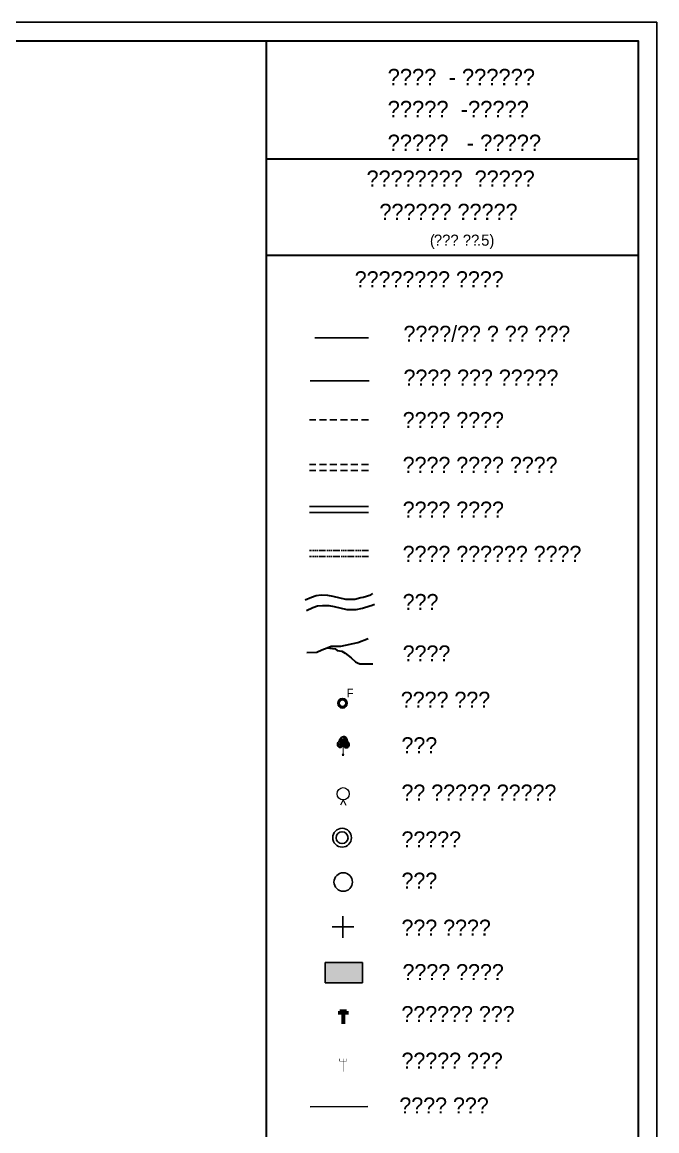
# Model space of a CAD drawing. Header units: millimetres. Extents: x -7 to 1289, y -927 to 689.
# Drawn here: x 824.1 to 1050.9, y 292.6 to 689.2 of the extents above; entities that cross this region are included whole.
import ezdxf

# ---------------------------------------------------------------- set-up
doc = ezdxf.new("R2010")
doc.units = ezdxf.units.MM
for name, pattern in [('ACAD_ISO02W100', [15, 12, -3]), ('ACAD_ISO14W100', [24, 12, -3, 0, -3, 0, -3, 0, -3]), ('DASHED', [0.75, 0.5, -0.25])]:
    doc.linetypes.add(name, pattern=pattern)
for name, color, linetype in [('Image', 7, 'Continuous'), ('Legend', 250, 'Continuous'), ('Sym_Electric_Pole', 250, 'Continuous'), ('Sym_F', 250, 'Continuous'), ('Sym_Seemachinh', 250, 'Continuous'), ('Sym_Shivchinh', 250, 'Continuous'), ('Sym_STONE', 250, 'Continuous'), ('Sym_Tree', 92, 'Continuous')]:
    doc.layers.add(name, color=color, linetype=linetype)
doc.layers.add('Sym_Title', color=1, linetype='ACAD_ISO02W100', lineweight=25)
doc.styles.add('Fence', font='txt.shx')
doc.styles.get("Standard").update_dxf_attribs({"font": 'Sakal Marathi_N_Ship.TTF'})
doc.linetypes.add('FENCE', pattern='A,2,-0.252673,["X",Fence,S=0.75,R=0,X=0,Y=-0.373672],-0.747327', length=3)
picture_1 = doc.add_image_def('image1.jpg', size_in_pixel=(14352, 10750))

# ---------------------------------------------------------------- blocks, each defined once
blk = doc.blocks.new('Electric_Pole')
at = {"layer": 'Sym_Electric_Pole'}
for points, const_width in [([(-0.72, 2.17), (-0.72, 2.68)], 0.1), ([(-0.74, 2.17), (-0.74, 2.68)], 0.064), ([(0, 2.17), (0, 2.68)], 0.1), ([(0, 2.17), (0, 2.68)], 0.064), ([(0.72, 2.19), (0.72, 2.71)], 0.1), ([(-0.77, 2.17), (0.77, 2.17)], 0.1), ([(0, 2.17), (0, 0)], 0.1)]:
    blk.add_lwpolyline(points, dxfattribs=dict(at, const_width=const_width))
blk = doc.blocks.new('F')
at = {"layer": 'Sym_F'}
h = blk.add_hatch(color=256, dxfattribs=at)
h.paths.add_polyline_path([(-1, 0, 1), (1, 0, 1)])
h.paths.add_polyline_path([(0.69, 0, -1), (-0.69, 0, -1)], flags=16)
for radius in [1, 0.688]:
    blk.add_circle((0, 0), radius, dxfattribs=at)
at = {"layer": 'Sym_F', "linetype": 'Continuous'}
blk.add_text('F', height=1.8, dxfattribs=at).set_placement((0.85, 1.21, 1058.35))
blk = doc.blocks.new('Tree')
at = {"layer": 'Sym_Tree'}
for p, q in [((0.1, 3), (0, 2.99)), ((-0.16, 0), (0.13, 0))]:
    blk.add_line(p, q, dxfattribs=at)
at = {"layer": 'Sym_Tree', "color": 82, "const_width": 0.8}
for points in [[(-0.43, 1.74), (-0.28, 1.52)], [(-0.2, 1.68), (-0.05, 1.47)], [(-0.14, 1.47), (-0.1, 2.62)], [(-0.1, 1.46), (-0.06, 2.62)], [(0.05, 1.63), (0.1, 2.79)], [(0.2, 1.44), (0.24, 2.6)], [(0.6, 1.63), (0.38, 1.49)], [(0.44, 1.73), (0.59, 1.51)]]:
    blk.add_lwpolyline(points, dxfattribs=at)
at = {"layer": 'Sym_Tree', "color": 34}
blk.add_lwpolyline([(0, 0, 0.48, 0.16, 0), (0, 0.29, 0.16, 0.16, 0), (0, 1.48, 0.16, 0.16, 0)], format="xyseb", dxfattribs=at)
at = {"layer": 'Sym_Tree', "color": 82}
blk.add_open_spline([(-0.1, 1.43), (-0.17, 1.36), (-0.27, 1.24), (-0.46, 1.2), (-0.64, 1.21), (-0.79, 1.36), (-0.99, 1.53), (-0.9, 1.8), (-0.9, 2.07), (-0.59, 2.22), (-0.58, 2.58), (-0.35, 2.82), (-0.17, 2.98), (-0.04, 2.99), (0, 2.99)], degree=3, knots=[0, 0, 0, 0, 0.357151, 0.545743, 0.741494, 0.970117, 1.319935, 1.641608, 1.935314, 2.250626, 2.755061, 3.137005, 3.457298, 3.618487, 3.618487, 3.618487, 3.618487], dxfattribs=at)
blk.add_spline([(0.1, 1.43), (0.3, 1.22), (0.44, 1.16), (0.59, 1.16), (0.75, 1.25), (0.95, 1.45), (0.96, 1.7), (0.93, 1.94), (0.77, 2.13), (0.68, 2.52), (0.52, 2.78), (0.33, 2.96), (0.1, 3)], degree=3, dxfattribs=at)
for points in [[(-0.83, 1.97), (-0.9, 1.88), (-0.95, 1.62), (-0.58, 1.59)], [(-0.92, 1.7), (-0.95, 1.62), (-0.9, 1.88), (-0.93, 1.7)], [(-0.93, 1.54), (-0.91, 1.51), (-0.9, 1.88), (-0.87, 1.85)], [(-0.9, 1.88), (-0.93, 1.7), (-0.87, 1.85), (-0.87, 1.86)], [(-0.9, 1.88), (-0.87, 1.85), (-0.92, 1.7)], [(-0.85, 2.05), (-0.88, 1.99), (-0.89, 1.93), (-0.9, 1.88)], [(-0.77, 2.05), (-0.76, 1.78), (-0.9, 1.89), (-0.76, 1.78)], [(-0.89, 1.93), (-0.9, 1.88), (-0.82, 1.85), (-0.74, 2.01)], [(-0.9, 1.89), (-0.76, 1.78), (-0.69, 1.97), (-0.74, 2.01)], [(-0.85, 1.96), (-0.85, 1.96), (-0.83, 1.97), (-0.9, 1.88)], [(-0.85, 1.96), (-0.89, 1.94), (-0.86, 1.95), (-0.87, 2)], [(-0.86, 1.95), (-0.87, 2), (-0.88, 1.94), (-0.89, 1.94)], [(-0.88, 1.94), (-0.89, 1.94), (-0.89, 1.93), (-0.85, 1.97)], [(-0.89, 1.93), (-0.85, 1.97), (-0.85, 1.97)], [(-0.88, 1.91), (-0.88, 1.91), (-0.85, 1.96), (-0.89, 1.94)], [(-0.74, 2.08), (-0.77, 2.08), (-0.85, 2.05), (-0.88, 1.99)], [(-0.78, 2.04), (-0.82, 2.04), (-0.87, 2), (-0.88, 1.91)], [(-0.87, 2), (-0.88, 1.91), (-0.84, 1.97), (-0.83, 2.02)], [(-0.84, 1.94), (-0.84, 1.97), (-0.88, 1.91)], [(-0.83, 2.02), (-0.82, 2.04), (-0.87, 2), (-0.85, 2.05)], [(-0.87, 2), (-0.85, 2.05), (-0.84, 1.94), (-0.84, 1.97)], [(-0.86, 1.89), (-0.69, 1.93), (-0.85, 1.91), (-0.87, 1.85)], [(-0.85, 1.91), (-0.87, 1.85), (-0.85, 1.77), (-0.82, 1.83)], [(-0.85, 1.84), (-0.84, 1.87), (-0.87, 1.44), (-0.81, 1.4)], [(-0.87, 1.85), (-0.87, 1.86), (-0.58, 1.59), (-0.65, 1.65)], [(-0.82, 1.83), (-0.81, 1.8), (-0.86, 1.89), (-0.69, 1.93)], [(-0.8, 2.04), (-0.55, 2.12), (-0.85, 2.05), (-0.82, 2.08)], [(-0.85, 2.05), (-0.82, 2.08), (-0.8, 2.1), (-0.77, 2.12)], [(-0.85, 1.97), (-0.85, 1.97), (-0.85, 1.96)], [(-0.85, 1.77), (-0.82, 1.83), (-0.85, 1.84), (-0.84, 1.87)], [(-0.78, 2.02), (-0.84, 1.97), (-0.75, 2.03), (-0.77, 2.05)], [(-0.84, 1.97), (-0.83, 2.02), (-0.78, 2.04)], [(-0.82, 1.85), (-0.74, 2.01), (-0.78, 2.02), (-0.84, 1.97)], [(-0.78, 2.04), (-0.78, 2.04), (-0.83, 2.02), (-0.82, 2.04)], [(-0.77, 2.12), (-0.8, 2.1), (-0.82, 2.08), (-0.78, 2.09)], [(-0.82, 2.08), (-0.78, 2.09), (-0.77, 2.08), (-0.74, 2.08)], [(-0.76, 2.04), (-0.73, 2.06), (-0.78, 2.04), (-0.82, 2.04)], [(-0.76, 1.78), (-0.76, 1.78), (-0.79, 1.69), (-0.82, 1.85)], [(-0.79, 1.69), (-0.82, 1.85), (-0.65, 1.65), (-0.77, 1.77)], [(-0.75, 1.77), (-0.81, 1.8), (-0.82, 1.83), (-0.81, 1.8)], [(-0.8, 2.1), (-0.77, 2.12), (-0.74, 2.14), (-0.73, 2.09)], [(-0.74, 2.14), (-0.73, 2.09), (-0.77, 2.08), (-0.8, 2.1)], [(-0.75, 2.03), (-0.77, 2.05), (-0.8, 2.04), (-0.55, 2.12)], [(-0.77, 2.08), (-0.8, 2.1), (-0.77, 2.12), (-0.77, 2.1)], [(-0.8, 2.1), (-0.77, 2.1), (-0.77, 2.12), (-0.8, 2.1)], [(-0.77, 2.1), (-0.77, 2.1), (-0.8, 2.1), (-0.77, 2.1)], [(-0.76, 2.11), (-0.78, 2.09), (-0.69, 2.19)], [(-0.73, 2.09), (-0.77, 2.1), (-0.76, 2.11), (-0.78, 2.09)], [(-0.77, 2.12), (-0.77, 2.1), (-0.77, 2.12), (-0.76, 2.11)], [(-0.77, 2.12), (-0.76, 2.11), (-0.77, 2.1)], [(-0.77, 2.08), (-0.74, 2.08), (-0.73, 2.09), (-0.77, 2.1)], [(-0.74, 2.08), (-0.74, 2.08), (-0.74, 2.08), (-0.77, 2.08)], [(-0.69, 1.97), (-0.73, 2.06), (-0.77, 2.05), (-0.76, 1.78)], [(-0.73, 2.06), (-0.73, 2.01), (-0.77, 2.05), (-0.73, 2.06)], [(-0.77, 2.05), (-0.73, 2.06), (-0.73, 2.02), (-0.77, 2.03)], [(-0.73, 2.02), (-0.77, 2.03), (-0.73, 2.02), (-0.73, 2.06)], [(-0.62, 1.85), (-0.72, 1.75), (-0.77, 1.77), (-0.73, 1.75)], [(-0.47, 2.16), (-0.52, 1.63), (-0.76, 1.78), (-0.63, 2.04)], [(-0.52, 1.63), (-0.76, 1.78), (-0.74, 2.08), (-0.63, 2.11)], [(-0.73, 2.02), (-0.73, 2.06), (-0.76, 2.04), (-0.73, 2.06)], [(-0.76, 1.78), (-0.63, 2.04), (-0.65, 1.68), (-0.65, 1.53)], [(-0.7, 1.93), (-0.76, 1.78), (-0.74, 2.01), (-0.69, 1.97)], [(-0.69, 1.97), (-0.66, 1.92), (-0.76, 1.78), (-0.69, 1.93)], [(-0.7, 1.93), (-0.74, 1.95), (-0.7, 1.93), (-0.76, 1.96)], [(-0.7, 1.93), (-0.76, 1.96), (-0.7, 1.93), (-0.76, 1.78)], [(-0.76, 1.78), (-0.69, 1.93), (-0.7, 1.93), (-0.74, 1.95)], [(-0.76, 1.78), (-0.76, 1.78), (-0.62, 1.85), (-0.72, 1.75)], [(-0.58, 1.59), (-0.65, 1.65), (-0.53, 1.84), (-0.76, 1.78)], [(-0.53, 1.84), (-0.76, 1.78), (-0.76, 1.78)], [(-0.63, 2.17), (-0.63, 2.23), (-0.74, 2.08)], [(-0.74, 2.14), (-0.74, 2.13), (-0.69, 2.19), (-0.63, 2.23)], [(-0.69, 2.19), (-0.63, 2.23), (-0.74, 2.08), (-0.74, 2.13)], [(-0.74, 2.08), (-0.74, 2.13), (-0.71, 2.1), (-0.63, 2.23)], [(-0.69, 2.19), (-0.69, 2.19), (-0.74, 2.14), (-0.74, 2.13)], [(-0.74, 2.08), (-0.63, 2.11), (-0.55, 2.17), (-0.63, 2.11)], [(-0.74, 2.08), (-0.74, 2.08), (-0.74, 2.08)], [(-0.74, 2.08), (-0.74, 2.08), (-0.74, 2.08)], [(-0.74, 2.01), (-0.71, 2.03), (-0.73, 2.06), (-0.73, 2.01)], [(-0.74, 2.01), (-0.69, 1.97), (-0.74, 2.01), (-0.71, 2.03)], [(-0.69, 1.97), (-0.74, 2.01), (-0.69, 1.97), (-0.74, 1.95)], [(-0.69, 1.97), (-0.74, 1.95), (-0.69, 1.97), (-0.66, 1.92)], [(-0.64, 2.09), (-0.63, 2.04), (-0.69, 1.97), (-0.73, 2.06)], [(-0.71, 2.1), (-0.63, 2.23), (-0.63, 2.17), (-0.58, 2.16)], [(-0.63, 2.14), (-0.63, 2.17), (-0.71, 2.1), (-0.63, 2.14)], [(-0.71, 2.1), (-0.63, 2.14), (-0.63, 2.17), (-0.7, 2.11)], [(-0.63, 2.17), (-0.7, 2.11), (-0.63, 2.14), (-0.63, 2.17)], [(-0.69, 2.19), (-0.63, 2.23), (-0.58, 2.36), (-0.6, 2.36)], [(-0.63, 2.27), (-0.63, 2.27), (-0.69, 2.19), (-0.63, 2.23)], [(-0.63, 2.04), (-0.64, 2.09), (-0.68, 1.95), (-0.69, 1.97)], [(-0.68, 1.95), (-0.69, 1.97), (-0.62, 1.97), (-0.64, 1.94)], [(-0.66, 1.92), (-0.64, 1.94), (-0.63, 2.04), (-0.64, 2.09)], [(-0.64, 1.88), (-0.6, 1.86), (-0.66, 1.92), (-0.64, 1.94)], [(-0.62, 1.97), (-0.63, 2.04), (-0.63, 2.04), (-0.64, 2.09)], [(-0.63, 2.04), (-0.64, 2.09), (-0.64, 2.09), (-0.59, 2.09)], [(-0.64, 2.09), (-0.59, 2.09), (-0.64, 2.09), (-0.63, 2.04)], [(-0.62, 1.97), (-0.64, 1.94), (-0.52, 1.63), (-0.59, 1.62)], [(-0.62, 1.85), (-0.64, 1.88), (-0.64, 1.94), (-0.6, 1.86)], [(-0.64, 1.94), (-0.6, 1.86), (-0.64, 1.94), (-0.6, 1.86)], [(-0.64, 1.94), (-0.6, 1.86), (-0.58, 1.94), (-0.64, 1.94)], [(-0.58, 1.94), (-0.64, 1.94), (-0.64, 1.88), (-0.6, 1.86)], [(-0.52, 1.63), (-0.59, 1.62), (-0.62, 1.85), (-0.64, 1.88)], [(-0.49, 2.45), (-0.58, 2.36), (-0.55, 2.17), (-0.63, 2.17)], [(-0.63, 2.17), (-0.63, 2.17), (-0.63, 2.17), (-0.63, 2.23)], [(-0.63, 2.14), (-0.63, 2.17), (-0.62, 2.21), (-0.63, 2.23)], [(-0.55, 2.17), (-0.63, 2.17), (-0.43, 2.16), (-0.22, 2.16)], [(-0.55, 2.17), (-0.63, 2.11), (-0.63, 2.04), (-0.63, 2.11)], [(-0.63, 2.04), (-0.63, 2.11), (-0.63, 2.17)], [(-0.63, 2.17), (-0.63, 2.17), (-0.63, 2.17)], [(-0.63, 2.17), (-0.58, 2.16), (-0.63, 2.14), (-0.63, 2.17)], [(-0.47, 2.16), (-0.55, 2.17), (-0.62, 1.97), (-0.63, 2.04)], [(-0.62, 2.27), (-0.62, 2.21), (-0.54, 2.47), (-0.54, 2.5)], [(-0.58, 2.36), (-0.6, 2.36), (-0.61, 2.32), (-0.62, 2.3)], [(-0.62, 2.24), (-0.62, 2.21), (-0.58, 2.36), (-0.56, 2.28)], [(-0.61, 2.32), (-0.58, 2.36), (-0.62, 2.27), (-0.62, 2.21)], [(-0.61, 2.32), (-0.62, 2.3), (-0.62, 2.24), (-0.62, 2.21)], [(-0.58, 2.36), (-0.56, 2.28), (-0.61, 2.32), (-0.58, 2.36)], [(-0.57, 2.44), (-0.6, 2.36), (-0.49, 2.59), (-0.5, 2.59)], [(-0.55, 2.54), (-0.57, 2.47), (-0.57, 2.44), (-0.6, 2.36)], [(-0.55, 2.48), (-0.55, 2.5), (-0.6, 2.36), (-0.59, 2.36)], [(-0.57, 2.4), (-0.6, 2.36), (-0.57, 2.47), (-0.54, 2.47)], [(-0.58, 2.39), (-0.57, 2.43), (-0.57, 2.4), (-0.6, 2.36)], [(-0.6, 2.36), (-0.59, 2.36), (-0.57, 2.39), (-0.57, 2.4)], [(-0.45, 2.73), (-0.52, 2.6), (-0.55, 2.48), (-0.58, 2.36)], [(-0.39, 2.55), (-0.5, 2.59), (-0.49, 2.45), (-0.58, 2.36)], [(-0.55, 2.48), (-0.58, 2.36), (-0.42, 2.42), (-0.39, 2.55)], [(-0.56, 2.46), (-0.55, 2.54), (-0.58, 2.39), (-0.57, 2.43)], [(-0.57, 2.47), (-0.54, 2.47), (-0.55, 2.54), (-0.57, 2.47)], [(-0.57, 2.39), (-0.57, 2.4), (-0.57, 2.43), (-0.55, 2.5)], [(-0.55, 2.54), (-0.52, 2.6), (-0.56, 2.46), (-0.55, 2.54)], [(-0.39, 2.55), (-0.46, 2.69), (-0.52, 2.6), (-0.55, 2.5)], [(-0.52, 2.6), (-0.55, 2.5), (-0.49, 2.45), (-0.39, 2.55)], [(-0.55, 2.5), (-0.53, 2.57), (-0.52, 2.6), (-0.53, 2.57)], [(-0.52, 2.6), (-0.53, 2.57), (-0.55, 2.54), (-0.52, 2.6)], [(-0.55, 2.54), (-0.55, 2.54), (-0.55, 2.5), (-0.53, 2.57)], [(-0.54, 2.47), (-0.54, 2.5), (-0.55, 2.48), (-0.55, 2.5)], [(-0.55, 2.17), (-0.32, 2.2), (-0.49, 2.45), (-0.38, 2.29)], [(-0.49, 2.45), (-0.38, 2.29), (-0.32, 2.2), (-0.55, 2.17)], [(-0.29, 2.35), (-0.32, 2.2), (-0.55, 2.17), (-0.32, 2.2)], [(-0.32, 2.2), (-0.55, 2.17), (-0.43, 2.16)], [(-0.47, 2.16), (-0.35, 2.09), (-0.47, 2.16), (-0.55, 2.17)], [(0, 2.99), (-0.31, 2.84), (-0.45, 2.73), (-0.52, 2.6)], [(-0.49, 2.59), (-0.5, 2.59), (-0.38, 2.77), (-0.31, 2.84)], [(-0.49, 2.45), (-0.39, 2.55), (-0.39, 2.55), (-0.5, 2.59)], [(-0.26, 2.44), (-0.1, 2.44), (-0.29, 2.35), (-0.49, 2.45)], [(-0.29, 2.35), (-0.49, 2.45), (-0.29, 2.35), (-0.32, 2.2)], [(-0.35, 2.09), (-0.33, 2.16), (-0.47, 2.16), (-0.35, 2.09)], [(-0.42, 2.42), (-0.39, 2.55), (-0.39, 2.55), (-0.46, 2.69)], [(-0.38, 2.77), (-0.31, 2.84), (-0.45, 2.73), (-0.38, 2.77)], [(-0.39, 2.55), (-0.45, 2.66), (-0.41, 2.72), (-0.26, 2.81)], [(-0.45, 2.73), (-0.38, 2.77), (-0.4, 2.72), (-0.42, 2.74)], [(-0.4, 2.72), (-0.42, 2.74), (-0.45, 2.68), (-0.45, 2.66)], [(-0.45, 2.68), (-0.45, 2.66), (-0.43, 2.7), (-0.4, 2.72)], [(-0.41, 2.69), (-0.44, 2.68), (-0.45, 2.66), (-0.41, 2.69)], [(-0.45, 2.66), (-0.41, 2.69), (-0.07, 2.53), (0.05, 2.48)], [(-0.41, 2.69), (-0.41, 2.71), (-0.41, 2.69), (-0.44, 2.68)], [(-0.43, 2.7), (-0.4, 2.72), (0, 2.99), (-0.09, 2.98)], [(-0.43, 2.16), (-0.22, 2.16), (0.02, 2.32), (0.07, 2.48)], [(-0.43, 2.16), (-0.43, 2.16), (-0.35, 2.09), (-0.33, 2.16)], [(-0.41, 2.65), (-0.25, 2.61), (-0.26, 2.81), (0.06, 2.94)], [(-0.41, 2.72), (-0.26, 2.81), (-0.25, 2.61), (-0.41, 2.69)], [(-0.3, 2.8), (-0.26, 2.81), (-0.41, 2.69), (-0.41, 2.71)], [(-0.25, 2.61), (-0.41, 2.69), (-0.41, 2.65), (-0.25, 2.61)], [(-0.28, 2.82), (-0.37, 2.77), (-0.4, 2.72), (-0.28, 2.82)], [(-0.27, 2.82), (-0.37, 2.77), (-0.39, 2.71), (-0.37, 2.69)], [(-0.39, 2.71), (-0.37, 2.69), (-0.3, 2.8), (-0.26, 2.81)], [(-0.26, 2.81), (0.06, 2.94), (-0.27, 2.82), (-0.37, 2.77)], [(-0.31, 2.84), (-0.18, 2.9), (-0.28, 2.82), (-0.37, 2.77)], [(0.27, 1.83), (-0.21, 1.81), (-0.27, 2.16), (-0.32, 1.63)], [(-0.18, 2.9), (-0.17, 2.95), (-0.25, 2.9), (-0.31, 2.84)], [(-0.25, 2.9), (-0.31, 2.84), (-0.18, 2.9), (-0.24, 2.9)], [(-0.18, 2.9), (-0.24, 2.9), (-0.31, 2.84), (-0.18, 2.9)], [(-0.26, 2.44), (-0.29, 2.35), (-0.29, 2.35), (-0.26, 2.44)], [(0.2, 2.99), (-0.06, 2.82), (-0.26, 2.82), (0, 2.99)], [(-0.26, 2.82), (0, 2.99), (0.09, 2.99), (0.04, 2.93)], [(-0.07, 2.53), (0.05, 2.48), (-0.26, 2.44), (-0.1, 2.44)], [(0, 2.99), (-0.09, 2.98), (-0.17, 2.95), (-0.25, 2.9)], [(-0.17, 2.95), (-0.25, 2.9), (-0.12, 2.96), (-0.09, 2.98)], [(-0.1, 2.97), (-0.12, 2.96), (-0.25, 2.9), (-0.18, 2.9)], [(-0.1, 2.97), (-0.18, 2.9), (-0.18, 2.93), (-0.25, 2.9)], [(-0.18, 2.93), (-0.25, 2.9), (-0.18, 2.9), (-0.17, 2.95)], [(0.28, 2.6), (-0.05, 2.61), (-0.19, 2.55), (-0.24, 2.66)], [(-0.09, 2.35), (-0.06, 2.44), (0.27, 1.83), (-0.21, 1.81)], [(-0.2, 2.72), (-0.08, 2.82), (0.2, 2.99), (0.28, 2.6)], [(-0.06, 2.79), (-0.06, 2.82), (-0.2, 2.72), (-0.08, 2.82)], [(-0.12, 2.96), (-0.09, 2.98), (-0.18, 2.95), (-0.09, 2.98)], [(-0.18, 2.95), (-0.09, 2.98), (-0.1, 2.97), (-0.12, 2.96)], [(-0.13, 2.95), (-0.13, 2.95), (-0.1, 2.97), (-0.18, 2.9)], [(-0.13, 2.96), (-0.13, 2.96), (-0.18, 2.95), (-0.18, 2.9)], [(-0.18, 2.95), (-0.18, 2.9), (-0.13, 2.96), (-0.14, 2.95)], [(-0.13, 2.96), (-0.14, 2.95), (-0.13, 2.95)], [(0.28, 2.6), (-0.05, 2.61), (-0.06, 2.44), (-0.09, 2.35)], [(0, 2.99), (0.1, 3), (0.2, 2.99), (-0.06, 2.82)], [(0.2, 2.99), (0.28, 2.6), (-0.05, 2.61), (-0.06, 2.81)], [(0.37, 2.93), (0.29, 2.97), (-0.06, 2.81), (-0.06, 2.8)], [(-0.06, 2.81), (-0.06, 2.8), (-0.06, 2.82)], [(-0.06, 2.82), (-0.06, 2.82), (-0.06, 2.79), (-0.06, 2.82)], [(-0.05, 2.61), (-0.06, 2.81), (0.28, 2.6), (-0.05, 2.61)], [(0.22, 2.32), (0.27, 2.48), (0.28, 2.6), (-0.05, 2.61)], [(0.09, 2.99), (0.04, 2.93), (-0.03, 2.91), (0.02, 2.96)], [(-0.03, 2.91), (-0.02, 2.94), (0.02, 2.96), (0, 2.99)], [(-0.03, 2.91), (0.02, 2.96), (0.04, 2.93), (-0.03, 2.91)], [(0.04, 2.93), (-0.03, 2.91), (-0.02, 2.94), (0.02, 2.96)], [(0.41, 2.32), (0.39, 2.41), (-0.01, 1.85), (0.46, 1.77)], [(-0.01, 1.85), (0.46, 1.77), (0.56, 2.11), (0.55, 1.58)], [(0.02, 2.96), (0, 2.99), (0.09, 2.99), (0.02, 2.96)], [(0.09, 2.99), (0.02, 2.96), (0.1, 3), (0.2, 2.99)], [(0.1, 2.32), (0.07, 2.49), (0.08, 2.61), (0.41, 2.58)], [(0.52, 2.11), (0.31, 2.14), (0.1, 2.32), (0.07, 2.49)], [(0.57, 2.67), (0.46, 2.79), (0.2, 2.99), (0.08, 2.61)], [(0.2, 2.99), (0.08, 2.61), (0.41, 2.58), (0.45, 2.78)], [(0.41, 2.58), (0.45, 2.78), (0.08, 2.61), (0.41, 2.58)], [(0.08, 2.61), (0.41, 2.58), (0.39, 2.41), (0.41, 2.32)], [(0.08, 2.61), (0.41, 2.58), (0.54, 2.5), (0.6, 2.6)], [(0.12, 2.95), (0.09, 2.97), (0.17, 2.93), (0.09, 2.97)], [(0.17, 2.93), (0.09, 2.97), (0.1, 2.96), (0.12, 2.95)], [(0.6, 2.6), (0.57, 2.64), (0.21, 2.53), (0.09, 2.49)], [(0.21, 2.53), (0.09, 2.49), (0.39, 2.41), (0.23, 2.43)], [(0.1, 3), (0.2, 2.99), (0.32, 2.95), (0.29, 2.97)], [(0.12, 2.95), (0.14, 2.94), (0.13, 2.94)], [(0.56, 2.6), (0.41, 2.58), (0.45, 2.78), (0.14, 2.95)], [(0.45, 2.78), (0.14, 2.95), (0.45, 2.78), (0.54, 2.73)], [(0.2, 2.99), (0.5, 2.8), (0.62, 2.67), (0.67, 2.54)], [(0.6, 2.65), (0.57, 2.67), (0.2, 2.99), (0.29, 2.97)], [(0.2, 2.99), (0.29, 2.97), (0.37, 2.93), (0.44, 2.87)], [(0.32, 2.11), (0.32, 2.11), (0.23, 2.05), (0.22, 2.12)], [(0.39, 2.41), (0.23, 2.43), (0.41, 2.32), (0.62, 2.39)], [(0.37, 2.93), (0.44, 2.87), (0.32, 2.95), (0.29, 2.97)], [(0.3, 2.96), (0.32, 2.95), (0.44, 2.87), (0.38, 2.88)], [(0.33, 2.94), (0.33, 2.94), (0.3, 2.96), (0.38, 2.88)], [(0.3, 2.96), (0.38, 2.88), (0.37, 2.91), (0.44, 2.87)], [(0.65, 2.11), (0.72, 2.09), (0.52, 2.11), (0.31, 2.14)], [(0.44, 2.87), (0.38, 2.88), (0.33, 2.94), (0.33, 2.95)], [(0.33, 2.94), (0.33, 2.95), (0.37, 2.93), (0.38, 2.88)], [(0.37, 2.93), (0.38, 2.88), (0.33, 2.95), (0.34, 2.94)], [(0.37, 2.91), (0.44, 2.87), (0.38, 2.88), (0.37, 2.93)], [(0.38, 2.88), (0.37, 2.93), (0.44, 2.87), (0.5, 2.8)], [(0.44, 2.87), (0.5, 2.8), (0.38, 2.88), (0.43, 2.87)], [(0.38, 2.88), (0.43, 2.87), (0.5, 2.8), (0.38, 2.88)], [(0.5, 2.8), (0.38, 2.88), (0.46, 2.79), (0.54, 2.73)], [(0.39, 2.41), (0.41, 2.32), (0.41, 2.32), (0.39, 2.41)], [(0.58, 2.67), (0.45, 2.78), (0.41, 2.58), (0.57, 2.64)], [(0.41, 2.58), (0.57, 2.64), (0.56, 2.6), (0.41, 2.58)], [(0.41, 2.32), (0.62, 2.39), (0.41, 2.32), (0.42, 2.16)], [(0.41, 2.32), (0.42, 2.16), (0.65, 2.11), (0.42, 2.16)], [(0.65, 2.11), (0.42, 2.16), (0.62, 2.39), (0.49, 2.25)], [(0.62, 2.39), (0.49, 2.25), (0.42, 2.16), (0.65, 2.11)], [(0.42, 2.16), (0.65, 2.11), (0.52, 2.11)], [(0.43, 2.05), (0.42, 2.12), (0.56, 2.11), (0.43, 2.05)], [(0.56, 2.11), (0.43, 2.05), (0.56, 2.11), (0.65, 2.11)], [(0.54, 2.5), (0.6, 2.6), (0.58, 2.67), (0.45, 2.78)], [(0.45, 2.78), (0.54, 2.73), (0.55, 2.66), (0.53, 2.65)], [(0.55, 2.66), (0.53, 2.65), (0.47, 2.76), (0.45, 2.78)], [(0.47, 2.76), (0.45, 2.78), (0.57, 2.64), (0.58, 2.66)], [(0.46, 2.79), (0.54, 2.73), (0.57, 2.67), (0.46, 2.79)], [(0.47, 2.54), (0.48, 2.5), (0.49, 2.47), (0.47, 2.54)], [(0.64, 2.53), (0.65, 2.53), (0.55, 2.72), (0.5, 2.8)], [(0.55, 2.72), (0.5, 2.8), (0.62, 2.67), (0.55, 2.72)], [(0.55, 2.37), (0.54, 2.5), (0.54, 2.5), (0.62, 2.64)], [(0.54, 2.5), (0.62, 2.64), (0.67, 2.54), (0.68, 2.43)], [(0.67, 2.54), (0.68, 2.43), (0.62, 2.39), (0.54, 2.5)], [(0.62, 2.39), (0.54, 2.5), (0.54, 2.5), (0.65, 2.53)], [(0.54, 2.5), (0.65, 2.53), (0.62, 2.39), (0.7, 2.29)], [(0.69, 2.41), (0.7, 2.29), (0.55, 2.37), (0.54, 2.5)], [(0.62, 2.67), (0.55, 2.72), (0.57, 2.67), (0.59, 2.69)], [(0.56, 2.11), (0.55, 1.58), (0.8, 1.7), (0.71, 1.97)], [(0.55, 1.58), (0.8, 1.7), (0.82, 2), (0.72, 2.03)], [(0.68, 1.9), (0.7, 1.87), (0.55, 1.58), (0.62, 1.56)], [(0.55, 1.58), (0.62, 1.56), (0.68, 1.77), (0.7, 1.81)], [(0.56, 2.11), (0.65, 2.11), (0.68, 1.9), (0.71, 1.97)], [(0.57, 2.67), (0.59, 2.69), (0.61, 2.62), (0.6, 2.6)], [(0.61, 2.62), (0.6, 2.6), (0.6, 2.65), (0.57, 2.67)], [(0.57, 2.64), (0.58, 2.66), (0.57, 2.64), (0.6, 2.62)], [(0.57, 2.64), (0.6, 2.62), (0.6, 2.6), (0.57, 2.64)], [(0.9, 1.88), (0.96, 1.78), (0.97, 1.51), (0.6, 1.52)], [(0.62, 2.67), (0.67, 2.54), (0.69, 2.41), (0.7, 2.29)], [(0.62, 2.39), (0.7, 2.29), (0.65, 2.11), (0.72, 2.09)], [(0.7, 2.37), (0.72, 2.29), (0.64, 2.53), (0.65, 2.53)], [(0.83, 1.94), (0.85, 1.96), (0.88, 1.94), (0.64, 2.06)], [(0.88, 1.94), (0.64, 2.06), (0.92, 1.95), (0.9, 1.98)], [(0.7, 1.87), (0.66, 1.79), (0.64, 1.88), (0.7, 1.87)], [(0.64, 1.88), (0.7, 1.87), (0.7, 1.81), (0.66, 1.79)], [(0.82, 2), (0.72, 2.03), (0.65, 2.11), (0.72, 2.03)], [(0.65, 2.11), (0.72, 2.03), (0.71, 1.97), (0.72, 2.03)], [(0.68, 1.77), (0.7, 1.81), (0.7, 1.87), (0.66, 1.79)], [(0.7, 1.87), (0.66, 1.79), (0.7, 1.87), (0.66, 1.79)], [(0.7, 1.81), (0.66, 1.79), (0.72, 1.84), (0.7, 1.87)], [(0.68, 2.43), (0.68, 2.5), (0.67, 2.54), (0.68, 2.5)], [(0.69, 2.47), (0.67, 2.54), (0.69, 2.4), (0.69, 2.47)], [(0.73, 2.19), (0.72, 2.14), (0.68, 2.41), (0.67, 2.43)], [(0.68, 2.41), (0.67, 2.43), (0.69, 2.41), (0.68, 2.43)], [(0.73, 2.17), (0.72, 2.14), (0.7, 2.29), (0.67, 2.21)], [(0.7, 2.29), (0.67, 2.21), (0.72, 2.25), (0.7, 2.29)], [(0.8, 2.01), (0.73, 2.15), (0.72, 2.09), (0.67, 2.1)], [(0.72, 2.09), (0.67, 2.1), (0.72, 2.07), (0.72, 2.09)], [(0.8, 1.7), (0.71, 1.97), (0.68, 1.6), (0.67, 1.46)], [(0.69, 2.47), (0.69, 2.47), (0.68, 2.43), (0.68, 2.5)], [(0.7, 2.4), (0.68, 2.41), (0.69, 2.47), (0.7, 2.4)], [(0.69, 2.41), (0.68, 2.43), (0.72, 2.29), (0.7, 2.29)], [(0.7, 2.32), (0.7, 2.33), (0.69, 2.36), (0.68, 2.43)], [(0.7, 2.33), (0.72, 2.29), (0.7, 2.4), (0.68, 2.41)], [(0.68, 1.9), (0.71, 1.97), (0.71, 1.97), (0.72, 2.02)], [(0.71, 1.97), (0.72, 2.02), (0.72, 2.02), (0.68, 2.02)], [(0.72, 2.02), (0.68, 2.02), (0.72, 2.02), (0.71, 1.97)], [(0.74, 1.88), (0.75, 1.89), (0.68, 1.9), (0.7, 1.87)], [(0.69, 2.4), (0.69, 2.47), (0.7, 2.32), (0.69, 2.36)], [(0.69, 2.47), (0.7, 2.4), (0.7, 2.37), (0.72, 2.29)], [(0.7, 2.32), (0.69, 2.36), (0.7, 2.33), (0.72, 2.29)], [(0.72, 2.29), (0.7, 2.29), (0.7, 2.32), (0.7, 2.33)], [(0.79, 2.11), (0.73, 2.15), (0.7, 2.29), (0.72, 2.29)], [(0.7, 2.29), (0.72, 2.29), (0.72, 2.25), (0.73, 2.22)], [(0.72, 2.25), (0.7, 2.29), (0.73, 2.19), (0.72, 2.14)], [(0.72, 1.84), (0.7, 1.87), (0.71, 1.97), (0.72, 2.02)], [(0.71, 1.97), (0.72, 2.03), (0.72, 2.09)], [(0.71, 1.97), (0.72, 2.02), (0.74, 1.88), (0.75, 1.89)], [(0.72, 2.02), (0.71, 1.97), (0.75, 1.89), (0.81, 1.97)], [(0.72, 2.25), (0.73, 2.22), (0.73, 2.17), (0.72, 2.14)], [(0.72, 2.09), (0.72, 2.09), (0.72, 2.09), (0.73, 2.15)], [(0.72, 2.09), (0.73, 2.15), (0.82, 2)], [(0.72, 2.06), (0.72, 2.09), (0.72, 2.14), (0.73, 2.15)], [(0.72, 2.09), (0.72, 2.09), (0.72, 2.09)], [(0.72, 2.07), (0.72, 2.09), (0.8, 2.01), (0.72, 2.06)], [(0.8, 2.01), (0.72, 2.06), (0.72, 2.09), (0.79, 2.03)], [(0.72, 2.09), (0.79, 2.03), (0.72, 2.06), (0.72, 2.09)], [(0.75, 1.89), (0.81, 1.86), (0.75, 1.89), (0.72, 1.84)], [(0.75, 1.89), (0.72, 1.84), (0.8, 1.7), (0.75, 1.85)], [(0.74, 2.2), (0.74, 2.2), (0.79, 2.11), (0.73, 2.15)], [(0.83, 2.06), (0.83, 2.04), (0.79, 2.11), (0.73, 2.15)], [(0.79, 2.11), (0.73, 2.15), (0.82, 2), (0.83, 2.04)], [(0.82, 2), (0.83, 2.04), (0.8, 2.01), (0.73, 2.15)], [(0.75, 1.89), (0.81, 1.97), (0.85, 1.96), (0.8, 1.7)], [(0.81, 1.92), (0.75, 1.89), (0.81, 1.92), (0.79, 1.94)], [(0.96, 1.78), (0.8, 1.7), (0.75, 1.89), (0.81, 1.92)], [(0.75, 1.89), (0.81, 1.92), (0.75, 1.89), (0.81, 1.86)], [(0.76, 1.85), (0.8, 1.7), (0.81, 1.92), (0.75, 1.89)], [(0.8, 1.7), (0.75, 1.85), (0.76, 1.85), (0.81, 1.86)], [(0.87, 1.73), (0.86, 1.71), (0.91, 1.79), (0.75, 1.85)], [(0.91, 1.79), (0.75, 1.85), (0.91, 1.81), (0.92, 1.75)], [(0.76, 1.85), (0.81, 1.86), (0.76, 1.85), (0.83, 1.87)], [(0.76, 1.85), (0.83, 1.87), (0.76, 1.85), (0.8, 1.7)], [(0.84, 2.02), (0.86, 1.99), (0.79, 2.11)], [(0.79, 2.11), (0.79, 2.11), (0.83, 2.06), (0.83, 2.04)], [(0.81, 1.92), (0.79, 1.94), (0.81, 1.97), (0.8, 1.93)], [(0.81, 1.97), (0.8, 1.93), (0.85, 1.96), (0.81, 1.98)], [(0.85, 1.96), (0.8, 1.7), (0.96, 1.78), (0.8, 1.7)], [(0.85, 1.96), (0.81, 1.98), (0.81, 1.93), (0.84, 1.94)], [(0.81, 1.93), (0.84, 1.94), (0.81, 1.93), (0.81, 1.97)], [(0.81, 1.93), (0.81, 1.97), (0.84, 1.95), (0.81, 1.97)], [(0.84, 1.95), (0.81, 1.97), (0.85, 1.94), (0.89, 1.95)], [(0.87, 1.75), (0.81, 1.92), (0.85, 1.93), (0.91, 1.87)], [(0.96, 1.82), (0.96, 1.78), (0.87, 1.75), (0.81, 1.92)], [(0.88, 2), (0.86, 2.03), (0.83, 2.06), (0.82, 2.01)], [(0.83, 2.06), (0.82, 2.01), (0.85, 1.99), (0.88, 2)], [(0.82, 2.01), (0.86, 2), (0.84, 2.02), (0.86, 1.99)], [(0.85, 1.99), (0.82, 2), (0.82, 2.01), (0.86, 2)], [(0.82, 2), (0.82, 2), (0.82, 2)], [(0.82, 2), (0.82, 2), (0.82, 2)], [(0.82, 2), (0.82, 2), (0.82, 2), (0.85, 1.99)], [(0.82, 2), (0.85, 1.99), (0.93, 1.95), (0.95, 1.89)], [(0.9, 1.98), (0.86, 1.99), (0.85, 1.99), (0.82, 2)], [(0.85, 1.93), (0.91, 1.87), (0.83, 1.94), (0.85, 1.96)], [(0.86, 2.03), (0.85, 2), (0.86, 2.03), (0.84, 2.02)], [(0.86, 2.03), (0.84, 2.02), (0.86, 2)], [(0.85, 1.99), (0.88, 2), (0.86, 2.03), (0.85, 2)], [(0.85, 1.94), (0.89, 1.95), (0.94, 1.9), (0.94, 1.81)], [(0.85, 1.94), (0.85, 1.94), (0.9, 1.92), (0.89, 1.95)], [(0.91, 1.87), (0.9, 1.92), (0.85, 1.94)], [(0.92, 1.95), (0.9, 1.98), (0.88, 2), (0.86, 2.03)], [(0.88, 2), (0.86, 2), (0.86, 2.03), (0.88, 2)], [(0.86, 2.03), (0.88, 2), (0.9, 1.98), (0.86, 1.99)], [(0.86, 2), (0.86, 2), (0.88, 2), (0.86, 2)], [(0.91, 1.81), (0.92, 1.75), (0.9, 1.67), (0.87, 1.73)], [(0.9, 1.92), (0.89, 1.95), (0.94, 1.9), (0.93, 1.95)], [(0.94, 1.9), (0.93, 1.95), (0.9, 1.84), (0.91, 1.87)], [(0.94, 1.9), (0.94, 1.81), (0.91, 1.87), (0.9, 1.92)], [(0.91, 1.86), (0.91, 1.86), (0.9, 1.88), (0.96, 1.78)], [(0.9, 1.84), (0.91, 1.87), (0.94, 1.81)], [(0.91, 1.86), (0.95, 1.83), (0.93, 1.85), (0.94, 1.9)], [(0.92, 1.87), (0.92, 1.87), (0.91, 1.86)], [(0.94, 1.81), (0.94, 1.81), (0.91, 1.86), (0.95, 1.83)], [(0.94, 1.84), (0.95, 1.83), (0.95, 1.82), (0.92, 1.87)], [(0.95, 1.82), (0.92, 1.87), (0.92, 1.87)], [(0.93, 1.95), (0.95, 1.89), (0.96, 1.82), (0.96, 1.78)], [(0.93, 1.85), (0.94, 1.9), (0.94, 1.84), (0.95, 1.83)], [(-0.92, 1.7), (-0.92, 1.7), (-0.92, 1.7), (-0.95, 1.62)], [(-0.95, 1.62), (-0.58, 1.59), (-0.59, 1.22), (-0.67, 1.26)], [(-0.89, 1.45), (-0.93, 1.53), (-0.95, 1.62), (-0.66, 1.29)], [(-0.95, 1.62), (-0.66, 1.29), (-0.67, 1.27), (-0.76, 1.35)], [(-0.73, 1.36), (-0.76, 1.35), (-0.95, 1.62), (-0.73, 1.36)], [(-0.95, 1.62), (-0.73, 1.36), (-0.73, 1.36), (-0.93, 1.53)], [(-0.87, 1.44), (-0.93, 1.53), (-0.93, 1.53), (-0.95, 1.62)], [(-0.93, 1.53), (-0.95, 1.62), (-0.93, 1.54), (-0.91, 1.51)], [(-0.59, 1.22), (-0.67, 1.26), (-0.89, 1.45), (-0.93, 1.53)], [(-0.73, 1.36), (-0.93, 1.53), (-0.87, 1.44), (-0.93, 1.53)], [(-0.87, 1.44), (-0.81, 1.4), (-0.67, 1.26), (-0.76, 1.34)], [(-0.77, 1.77), (-0.73, 1.75), (-0.75, 1.77), (-0.81, 1.8)], [(-0.73, 1.32), (-0.71, 1.39), (-0.81, 1.4), (-0.73, 1.36)], [(-0.81, 1.4), (-0.73, 1.36), (-0.66, 1.29), (-0.7, 1.32)], [(-0.76, 1.35), (-0.73, 1.36), (-0.79, 1.37), (-0.77, 1.35)], [(-0.79, 1.37), (-0.77, 1.35), (-0.77, 1.35), (-0.67, 1.27)], [(-0.65, 1.65), (-0.77, 1.77), (-0.76, 1.78), (-0.65, 1.71)], [(-0.77, 1.35), (-0.67, 1.27), (-0.73, 1.32), (-0.71, 1.39)], [(-0.67, 1.27), (-0.76, 1.34), (-0.77, 1.35), (-0.73, 1.36)], [(-0.77, 1.35), (-0.73, 1.36), (-0.59, 1.22), (-0.49, 1.21)], [(-0.76, 1.78), (-0.65, 1.71), (-0.76, 1.78), (-0.69, 1.79)], [(-0.76, 1.78), (-0.69, 1.79), (-0.76, 1.78)], [(-0.52, 1.63), (-0.65, 1.68), (-0.52, 1.63), (-0.76, 1.78)], [(-0.67, 1.27), (-0.76, 1.35), (-0.73, 1.36), (-0.76, 1.35)], [(-0.73, 1.36), (-0.76, 1.35), (-0.73, 1.36), (-0.76, 1.35)], [(-0.67, 1.26), (-0.76, 1.34), (-0.76, 1.35), (-0.73, 1.36)], [(-0.68, 1.31), (-0.68, 1.3), (-0.67, 1.27), (-0.76, 1.34)], [(-0.66, 1.29), (-0.7, 1.32), (-0.67, 1.27), (-0.64, 1.3)], [(-0.67, 1.27), (-0.64, 1.3), (-0.68, 1.31), (-0.68, 1.3)], [(-0.24, 1.29), (-0.1, 1.43), (-0.52, 1.63), (-0.66, 1.31)], [(-0.52, 1.63), (-0.66, 1.31), (-0.31, 1.38), (-0.51, 1.22)], [(-0.65, 1.68), (-0.65, 1.53), (-0.65, 1.53), (-0.53, 1.53)], [(-0.65, 1.53), (-0.53, 1.53), (-0.52, 1.63), (-0.65, 1.68)], [(-0.59, 1.22), (-0.49, 1.21), (-0.41, 1.22), (-0.32, 1.24)], [(-0.46, 1.21), (-0.49, 1.21), (-0.59, 1.22), (-0.5, 1.21)], [(-0.31, 1.38), (-0.51, 1.22), (-0.25, 1.3), (-0.31, 1.38)], [(-0.51, 1.22), (-0.46, 1.22), (-0.32, 1.24), (-0.29, 1.27)], [(-0.32, 1.24), (-0.37, 1.24), (-0.49, 1.22), (-0.51, 1.25)], [(-0.49, 1.22), (-0.51, 1.25), (-0.51, 1.22), (-0.46, 1.22)], [(-0.4, 1.22), (-0.4, 1.22), (-0.5, 1.21), (-0.51, 1.22)], [(-0.5, 1.21), (-0.51, 1.22), (-0.45, 1.21), (-0.41, 1.22)], [(-0.25, 1.3), (-0.31, 1.38), (-0.29, 1.27), (-0.49, 1.21)], [(-0.29, 1.27), (-0.49, 1.21), (-0.32, 1.24), (-0.37, 1.24)], [(-0.29, 1.27), (-0.41, 1.22), (-0.45, 1.22), (-0.49, 1.21)], [(-0.45, 1.22), (-0.49, 1.21), (-0.32, 1.24), (-0.29, 1.27)], [(-0.4, 1.21), (-0.45, 1.21), (-0.46, 1.21), (-0.49, 1.21)], [(-0.45, 1.21), (-0.41, 1.22), (-0.4, 1.21), (-0.45, 1.21)], [(-0.41, 1.22), (-0.32, 1.24), (-0.24, 1.29), (-0.1, 1.43)], [(-0.32, 1.24), (-0.29, 1.27), (-0.29, 1.27), (-0.41, 1.22)], [(-0.4, 1.22), (-0.32, 1.25), (-0.28, 1.26), (-0.29, 1.27)], [(-0.32, 1.25), (-0.3, 1.26), (-0.4, 1.22), (-0.39, 1.24)], [(-0.32, 1.24), (-0.32, 1.24), (-0.4, 1.22), (-0.32, 1.25)], [(-0.32, 1.24), (-0.29, 1.27), (-0.24, 1.29), (-0.28, 1.26)], [(-0.24, 1.29), (-0.29, 1.27), (-0.32, 1.24)], [(-0.28, 1.26), (-0.29, 1.26), (-0.32, 1.25), (-0.3, 1.26)], [(-0.32, 1.24), (-0.32, 1.24), (-0.32, 1.24)], [(-0.24, 1.29), (-0.28, 1.26), (-0.24, 1.29), (-0.29, 1.27)], [(-0.28, 1.26), (-0.29, 1.27), (-0.28, 1.26), (-0.29, 1.26)], [(0.22, 1.27), (0.1, 1.43), (0.55, 1.58), (0.64, 1.24)], [(0.11, 1.43), (0.1, 1.45), (0.19, 1.39), (0.19, 1.41)], [(0.38, 1.18), (0.3, 1.22), (0.22, 1.27), (0.1, 1.43)], [(0.1, 1.22), (0.1, 1.22), (0.1, 1.22)], [(0.11, 1.43), (0.11, 1.43), (0.19, 1.39), (0.11, 1.43)], [(0.3, 1.22), (0.27, 1.24), (0.23, 1.27), (0.27, 1.24)], [(0.23, 1.27), (0.27, 1.24), (0.23, 1.27), (0.27, 1.24)], [(0.23, 1.27), (0.27, 1.24), (0.3, 1.22)], [(0.31, 1.35), (0.48, 1.17), (0.24, 1.28), (0.31, 1.35)], [(0.24, 1.28), (0.31, 1.35), (0.27, 1.24), (0.47, 1.16)], [(0.27, 1.24), (0.47, 1.16), (0.3, 1.22), (0.34, 1.2)], [(0.48, 1.17), (0.44, 1.17), (0.3, 1.22), (0.27, 1.24)], [(0.3, 1.22), (0.27, 1.24), (0.27, 1.24), (0.38, 1.18)], [(0.27, 1.24), (0.38, 1.18), (0.43, 1.17), (0.47, 1.16)], [(0.43, 1.17), (0.47, 1.16), (0.3, 1.22), (0.27, 1.24)], [(0.27, 1.24), (0.27, 1.24), (0.29, 1.22), (0.28, 1.23)], [(0.57, 1.15), (0.47, 1.16), (0.38, 1.18), (0.3, 1.22)], [(0.3, 1.22), (0.34, 1.2), (0.46, 1.17), (0.49, 1.2)], [(0.55, 1.58), (0.64, 1.24), (0.31, 1.35), (0.48, 1.17)], [(0.37, 1.18), (0.37, 1.18), (0.47, 1.16), (0.48, 1.17)], [(0.47, 1.16), (0.48, 1.17), (0.42, 1.17), (0.38, 1.18)], [(0.44, 1.22), (0.48, 1.24), (0.44, 1.2), (0.42, 1.23)], [(0.44, 1.2), (0.42, 1.23), (0.47, 1.24), (0.46, 1.23)], [(0.56, 1.26), (0.44, 1.2), (0.51, 1.24), (0.5, 1.31)], [(0.6, 1.31), (0.52, 1.28), (0.44, 1.22), (0.48, 1.24)], [(0.58, 1.28), (0.56, 1.26), (0.56, 1.26), (0.44, 1.2)], [(0.44, 1.2), (0.55, 1.25), (0.56, 1.26), (0.52, 1.28)], [(0.44, 1.2), (0.55, 1.26), (0.52, 1.28), (0.55, 1.26)], [(0.47, 1.24), (0.46, 1.23), (0.44, 1.2), (0.55, 1.25)], [(0.46, 1.17), (0.49, 1.2), (0.48, 1.17), (0.44, 1.17)], [(0.44, 1.16), (0.47, 1.16), (0.57, 1.15), (0.47, 1.16)], [(0.67, 1.34), (0.6, 1.31), (0.45, 1.18), (0.55, 1.25)], [(0.45, 1.18), (0.55, 1.25), (0.55, 1.26), (0.52, 1.28)], [(0.76, 1.26), (0.72, 1.28), (0.57, 1.15), (0.47, 1.16)], [(0.51, 1.24), (0.5, 1.31), (0.6, 1.31), (0.52, 1.28)], [(0.52, 1.28), (0.74, 1.43), (0.67, 1.34), (0.74, 1.43)], [(0.55, 1.26), (0.52, 1.28), (0.58, 1.28), (0.56, 1.26)], [(0.52, 1.28), (0.55, 1.26), (0.52, 1.28), (0.55, 1.26)], [(0.68, 1.6), (0.67, 1.46), (0.67, 1.46), (0.54, 1.47)], [(0.67, 1.46), (0.54, 1.47), (0.55, 1.58), (0.68, 1.6)], [(0.55, 1.58), (0.68, 1.6), (0.55, 1.58), (0.8, 1.7)], [(0.97, 1.51), (0.6, 1.52), (0.57, 1.15), (0.65, 1.18)], [(0.57, 1.15), (0.65, 1.18), (0.89, 1.35), (0.94, 1.43)], [(0.6, 1.52), (0.68, 1.58), (0.58, 1.79), (0.8, 1.7)], [(0.58, 1.79), (0.8, 1.7), (0.8, 1.7)], [(0.92, 1.75), (0.92, 1.76), (0.6, 1.52), (0.68, 1.58)], [(0.89, 1.35), (0.94, 1.43), (0.97, 1.51), (0.64, 1.22)], [(0.97, 1.51), (0.64, 1.22), (0.65, 1.2), (0.75, 1.26)], [(0.8, 1.7), (0.8, 1.7), (0.68, 1.77), (0.76, 1.66)], [(0.68, 1.77), (0.76, 1.66), (0.81, 1.68), (0.77, 1.67)], [(0.82, 1.6), (0.87, 1.75), (0.68, 1.58), (0.81, 1.68)], [(0.8, 1.7), (0.68, 1.64), (0.8, 1.7), (0.73, 1.71)], [(0.68, 1.58), (0.81, 1.68), (0.8, 1.7), (0.68, 1.64)], [(0.72, 1.28), (0.75, 1.26), (0.97, 1.51), (0.72, 1.28)], [(0.97, 1.51), (0.72, 1.28), (0.72, 1.28), (0.94, 1.43)], [(0.8, 1.7), (0.73, 1.71), (0.8, 1.7)], [(0.81, 1.68), (0.77, 1.67), (0.79, 1.69), (0.86, 1.71)], [(0.79, 1.69), (0.86, 1.71), (0.87, 1.73), (0.86, 1.71)], [(0.9, 1.74), (0.89, 1.77), (0.87, 1.34), (0.8, 1.31)], [(0.8, 1.7), (0.8, 1.7), (0.82, 1.6), (0.87, 1.75)], [(0.9, 1.67), (0.87, 1.73), (0.9, 1.74), (0.89, 1.77)], [(0.87, 1.34), (0.94, 1.43), (0.94, 1.42), (0.97, 1.51)], [(0.94, 1.43), (0.92, 1.41), (0.96, 1.78), (0.92, 1.75)], [(0.96, 1.78), (0.92, 1.75), (0.95, 1.59)], [(0.96, 1.78), (0.97, 1.59), (0.92, 1.75), (0.92, 1.76)], [(0.94, 1.42), (0.97, 1.51), (0.94, 1.43), (0.92, 1.41)], [(0.95, 1.59), (0.97, 1.51), (0.96, 1.78), (0.97, 1.59)], [(0.95, 1.59), (0.95, 1.59), (0.95, 1.59), (0.97, 1.51)]]:
    blk.add_solid(points, dxfattribs=at)
at = {"layer": 'Sym_Tree'}
for points in [[(-0.02, 2.94), (0.02, 2.96), (-0.03, 2.91), (-0.02, 2.94)], [(0.32, 2.95), (0.29, 2.97), (0.37, 2.93), (0.33, 2.95)], [(0.32, 2.95), (0.33, 2.95), (0.37, 2.93), (0.29, 2.97)], [(0.37, 2.93), (0.33, 2.95), (0.32, 2.95), (0.31, 2.95)], [(0.32, 2.95), (0.31, 2.95), (0.32, 2.95), (0.33, 2.95)]]:
    blk.add_solid(points, dxfattribs=at)
blk = doc.blocks.new('Telephone_Pole')
at = {"color": 7, "lineweight": 60}
for p, q in [((-0.67, 2.64), (0.67, 2.64)), ((0, 2.64), (0, 0))]:
    blk.add_line(p, q, dxfattribs=at)
for points in [[(-0.67, 2.64), (-0.67, 1.99)], [(0.67, 2.64), (0.67, 1.98)]]:
    blk.add_lwpolyline(points, dxfattribs=at)
blk = doc.blocks.new('EkmotechiVahivat')
at = {"color": 5, "lineweight": 20}
for q in [(-0.45, -1.71), (0.44, -1.71)]:
    blk.add_line((0, -0.82), q, dxfattribs=at)
blk.add_circle((0, 0.18), 1, dxfattribs=at)
blk = doc.blocks.new('Sym_stone')
at = {"layer": 'Sym_STONE'}
blk.add_circle((0, 0), 0.604, dxfattribs=at)
blk = doc.blocks.new('COMPOUND')
at = {"layer": 'Sym_Shivchinh'}
for points in [[(0.195, 0), (-0.195, 0)], [(0, -0.195), (0, 0.195)]]:
    blk.add_lwpolyline(points, dxfattribs=at)
blk = doc.blocks.new('STONESQUAREFILLED')
at = {"layer": 'Sym_Seemachinh'}
blk.add_hatch(color=256, dxfattribs=at).paths.add_polyline_path([(0.382, -0.207), (0.382, 0.207), (-0.382, 0.207), (-0.382, -0.207)])
for p, q in [((-0.382, 0.207), (0.382, 0.207)), ((-0.382, -0.207), (-0.382, 0.207)), ((0.382, 0.207), (0.382, -0.207)), ((0.382, -0.207), (-0.382, -0.207))]:
    blk.add_line(p, q, dxfattribs=at)
blk = doc.blocks.new('WELL PAKKA1')
for radius in [0.862, 0.546]:
    blk.add_circle((0, 0), radius)

msp = doc.modelspace()

# ---------------------------------------------------------------- linework, layer by layer
at = {"layer": 'Legend'}
for p, q in [((947.86, 576.29), (928.66, 576.29)), ((948.13, 560.98), (927.08, 560.98))]:
    msp.add_line(p, q, dxfattribs=at)
at = {"layer": 'Legend', "color": 0, "linetype": 'FENCE', "lineweight": -3}
msp.add_line((947.68, 301.25), (927.03, 301.24), dxfattribs=at)
at = {"layer": 'Legend'}
msp.add_lwpolyline([(-6.62, 689.25), (1050.92, 689.25), (1050.92, -6.62), (-6.62, -6.62)], close=True, dxfattribs=at)
at = {"layer": 'Legend', "lineweight": 30}
msp.add_lwpolyline([(932.74, 0), (0, 0), (0, 682.63), (932.74, 682.63), (1044.3, 682.63), (1044.3, 640.33), (1044.3, 605.88), (1044.3, 588.85), (1044.3, 581.63), (1044.3, 569.82), (1044.3, 133.91), (1044.3, 74.45), (1044.3, 34.5), (1044.3, 0)], close=True, dxfattribs=at)
for points in [[(911.35, 682.63), (911.35, 640.33), (911.35, 605.88), (911.35, 569.82), (911.35, 133.91), (911.35, 74.45), (911.35, 34.5), (911.35, 0)], [(911.35, 640.33), (1044.3, 640.33)], [(911.35, 605.88), (1044.3, 605.88)], [(925.86, 463.75), (929.38, 463.81), (931.2, 464.63), (933.05, 465.46), (934.56, 466.02), (937.93, 466.06), (944.05, 467.34), (947.7, 468.79)], [(933.05, 465.46), (935.92, 465.01), (936.66, 464.49), (938.39, 464.24), (939.57, 463.52), (941.64, 461.86), (943.24, 460.43), (943.89, 460.06), (944.81, 459.73), (945.43, 459.63), (949.42, 459.66)]]:
    msp.add_lwpolyline(points, dxfattribs=at)
at = {"layer": 'Legend', "linetype": 'DASHED', "ltscale": 5, "flags": 128}
for points in [[(947.84, 547.02), (926.79, 547.02)], [(947.84, 530.99), (926.79, 530.99)], [(947.84, 528.86), (926.79, 528.86)]]:
    msp.add_lwpolyline(points, dxfattribs=at)
at = {"layer": 'Legend', "ltscale": 5, "flags": 128}
for points in [[(947.84, 516.01), (926.79, 516.01)], [(947.84, 513.87), (926.79, 513.87)]]:
    msp.add_lwpolyline(points, dxfattribs=at)
at = {"layer": 'Legend', "linetype": 'ACAD_ISO14W100', "ltscale": 0.2, "flags": 128}
for points in [[(947.84, 500.18), (926.79, 500.18)], [(947.84, 498.05), (926.79, 498.05)]]:
    msp.add_lwpolyline(points, dxfattribs=at)
at = {"layer": 'Legend', "color": 5, "lineweight": 30}
for points in [[(925.29, 482.52), (927.49, 483.53), (929.21, 484.12), (931, 484.34), (933.16, 484.28), (935.17, 483.94), (939.65, 482.84), (941.64, 482.84), (943.01, 482.84), (945.18, 483.39), (945.97, 483.59), (948.74, 484.36), (949.47, 484.83)], [(925.77, 478.78), (927.98, 479.79), (929.7, 480.38), (931.48, 480.6), (933.65, 480.54), (935.65, 480.19), (940.14, 479.1), (942.12, 479.1), (943.5, 479.1), (945.67, 479.65), (946.46, 479.85), (949.23, 480.62), (949.96, 481.08)]]:
    msp.add_lwpolyline(points, dxfattribs=at)

# ---------------------------------------------------------------- block references
at = {"layer": 'Legend'}
for name, p, xscale, yscale, zscale in [('F', (938.57, 445.58), 1.717742334244172, 1.717742334244172, 1.717742334244172), ('Tree', (938.8, 427.05), 2.19871018783254, 2.19871018783254, 2.19871018783254), ('EkmotechiVahivat', (938.8, 412.81), 2.177982763665994, 2.177982763665994, 2.177982763665994), ('COMPOUND', (938.73, 365.54), 19.78480203208399, 19.78480203208399, 19.78480203208399), ('Telephone_Pole', (938.8, 330.85), 1.717742334244172, 1.717742334244172, 1.717742334244172), ('Electric_Pole', (938.8, 313.82), 1.717742334244172, 1.717742334244172, 1.717742334244172)]:
    msp.add_blockref(name, p, dxfattribs=dict(at, xscale=xscale, yscale=yscale, zscale=zscale))
for name, p, xscale, yscale, zscale, rotation in [('WELL PAKKA1', (938.44, 397.48), 3.898469312023142, 3.898469312023142, 3.898469312023142, 0.5165374398616036), ('STONESQUAREFILLED', (939.08, 349.2), 17.54485231141213, 17.54485231141213, 17.54485231141213, 180.0575139951048)]:
    msp.add_blockref(name, p, dxfattribs=dict(at, xscale=xscale, yscale=yscale, zscale=zscale, rotation=rotation))
at = {"layer": 'Legend', "lineweight": 30, "xscale": 5.468034572035315, "yscale": 5.468034572035315, "zscale": 5.468034572035315}
msp.add_blockref('Sym_stone', (938.84, 381.62), dxfattribs=at)

# ---------------------------------------------------------------- texts
at = {"layer": 'Legend'}
msp.add_text('समजुतीच्या टिपा', height=5.7258, dxfattribs=at).set_placement((942.95, 594.41))
at = {"layer": 'Legend', "color": 7}
for s, height, p in [('सर्व्हे/गट नं ची हद्द', 5.7258, (960.39, 574.91)), ('सर्व्हे नंबर दुरुस्ती', 5.7258, (960.39, 559.23)), ('कच्चा रस्ता', 5.7258, (960.09, 544.04)), ('कच्चा गाडी रस्ता', 5.7258, (960.09, 528.01)), ('पक्का रस्ता', 5.7258, (960.09, 512)), ('नविन संपादित रस्ता', 5.7258, (960.09, 496.17)), ('नदी', 5.726, (960.09, 478.94)), ('नाला', 5.726, (960.09, 460.54)), ('कायम दगड', 5.726, (959.43, 443.97)), ('झाड', 5.726, (959.66, 427.7)), ('एक मोटेची विहीर', 5.7258, (959.66, 410.77)), ('विहिर', 5.726, (959.66, 394.01)), ('दगड', 5.726, (959.66, 379.25)), ('शिव चिन्ह', 5.726, (959.66, 362.43)), ('टेलीफोन खांब', 5.7258, (959.66, 331.5)), ('विजेचा खांब', 5.7257, (959.66, 314.85)), ('तारेचे कुंपण', 5.7257, (958.91, 298.82))]:
    msp.add_text(s, height=height, dxfattribs=at).set_placement(p)
at = {"layer": 'Legend', "color": 7, "lineweight": 30}
msp.add_text('सिमा चिन्ह', height=5.726, dxfattribs=at).set_placement((960.04, 346.52))
at = {"layer": 'Sym_Title', "lineweight": 25}
for s, height, p in [('मौजा  - शाहापूर', 5.8535, (954.72, 666.69)), ('तालुका  -भंडारा', 5.8535, (954.72, 655.24)), ('जिल्हा   - भंडारा', 5.8535, (954.72, 643.16)), ('अभिलेखाचा  प्रकार', 5.7724, (947.18, 630.41)), ('सविस्तर भूमापन', 5.7724, (951.79, 618.5)), ('(', 3.97, (969.82, 609.27)), ('शीट क्र', 3.973, (971.23, 609.27)), ('.5)', 3.973, (986.67, 609.27))]:
    msp.add_text(s, height=height, dxfattribs=at).set_placement(p)

# ---------------------------------------------------------------- pictures from other files: only their frames are drawn
at = {"layer": 'Image'}
image = msp.add_image(picture_1, insert=(0, 0), size_in_units=(911.35, 682.63), dxfattribs=at)
image.dxf.flags = 7

doc.saveas('drawing.dxf')
